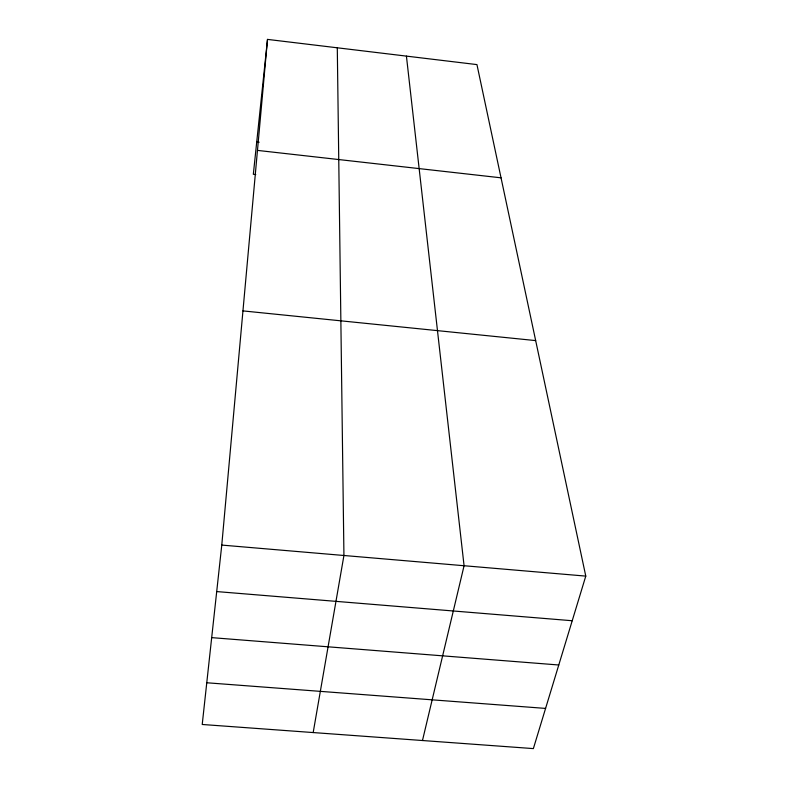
<?xml version="1.0" encoding="UTF-8"?>
<svg xmlns="http://www.w3.org/2000/svg" width="788" height="788" viewBox="0 0 788 788"><rect width="100%" height="100%" fill="white"/><g stroke="black" fill="none" stroke-linecap="round" stroke-linejoin="round"><path stroke-width="1.18" d="M221.773 545.079L267.506 39.4L476.947 64.596L585.779 576.107L533.368 748.6L202.221 724.477L221.773 545.079L585.779 576.107M267.506 39.4L253.332 174.286L255.775 174.552M313.181 732.564L343.932 555.491L337.294 47.802M422.476 740.523L464.073 565.735L406.421 56.115M206.761 682.763L545.582 708.412M211.686 637.63L558.771 664.993M216.7 591.571L572.216 620.737M242.95 310.896L535.673 340.593M257.469 150.4L501.04 177.822M256.73 141.919L259.163 142.195"/></g></svg>
